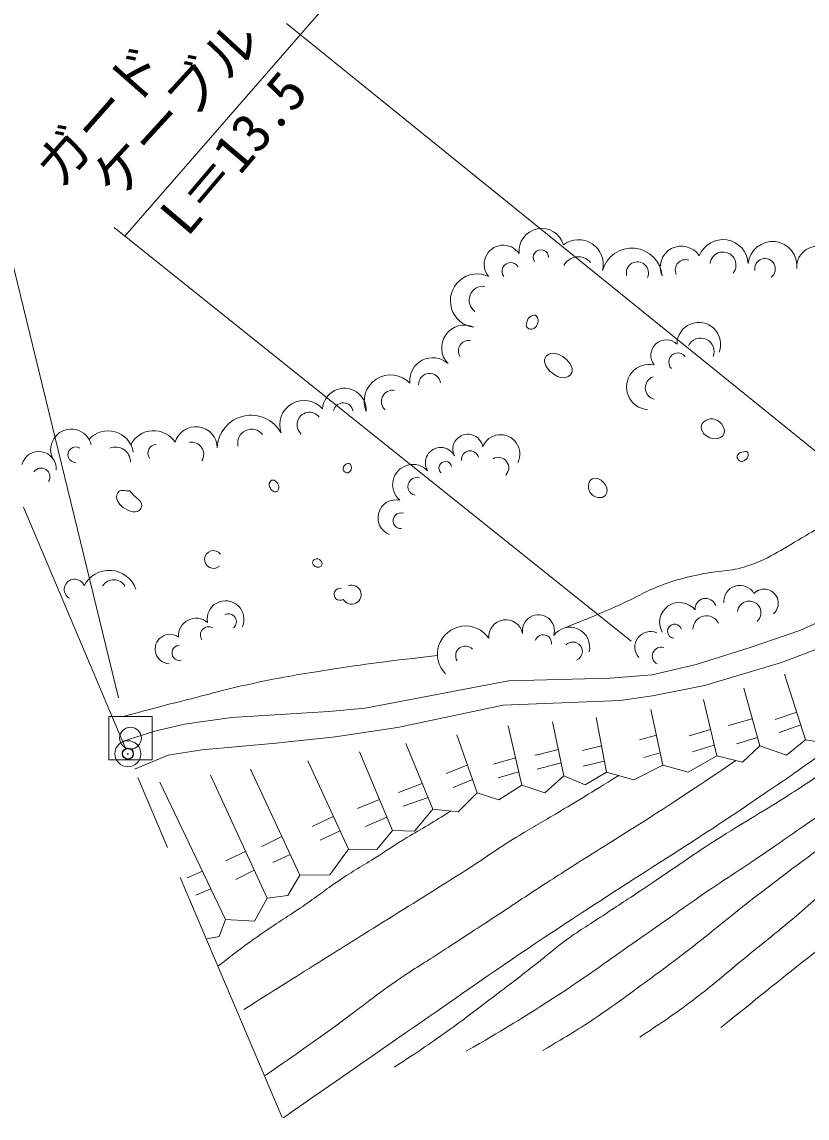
# Model space of a CAD drawing. Units: millimetres, scale not verified. Extents: x 40000 to 680000, y 20000 to 380000.
# Drawn here: x 79174 to 115321, y 241602 to 292046 of the extents above; entities that cross this region are included whole.
import ezdxf
from ezdxf.enums import TextEntityAlignment as Align

# ---------------------------------------------------------------- set-up
doc = ezdxf.new("R2010")
doc.units = ezdxf.units.MM
doc.header["$LTSCALE"] = 1000
doc.header["$PDMODE"] = 32
doc.header["$PDSIZE"] = 500
doc.linetypes.add('CHAIN', pattern=[18.5, 12, -1.5, 3.5, -1.5])
for name, color, linetype, lineweight in [('M-BGD', 7, 'Continuous', 13), ('M-BMK', 7, 'CHAIN', 13), ('M-BMK-ROW', 7, 'Continuous', 13), ('M-BMK-SRVR', 3, 'Continuous', 13), ('M-STR-HTXT', 7, 'Continuous', 13)]:
    doc.layers.add(name, color=color, linetype=linetype, lineweight=lineweight)
doc.layers.add('M-BGD-RSTR', color=6, linetype='Continuous')
doc.styles.add('ＭＳ ゴシック', font='')
doc.styles.get('ＭＳ ゴシック').set_extended_font_data('MS Gothic')

msp = doc.modelspace()

# ---------------------------------------------------------------- linework, layer by layer
at = {"layer": 'M-BGD'}
for p, q in [((115255, 259004), (114282, 262035)), ((113145, 258728), (112405, 261385)), ((111160, 258276), (110558, 260868)), ((108673, 257849), (108135, 260410)), ((104126, 257346), (103595, 259837)), ((106086, 257522), (105604, 260030)), ((111711, 259671), (112798, 259975)), ((113854, 259937), (114843, 260286)), ((102192, 256919), (101556, 259645)), ((109893, 259198), (110880, 259482)), ((114031, 259346), (115033, 259695)), ((98098, 255814), (96842, 258833)), ((100132, 256568), (99191, 259232)), ((107603, 259006), (108386, 259217)), ((112066, 258829), (113039, 259109)), ((96239, 254834), (94721, 258463)), ((104984, 258522), (105855, 258726)), ((110041, 258460), (111046, 258765)), ((94204, 253980), (92334, 258036)), ((98704, 257458), (99680, 257849)), ((100891, 257887), (101897, 258182)), ((102900, 257665), (103998, 257950)), ((105013, 257798), (105987, 258034)), ((90461, 251719), (87863, 257383)), ((91968, 252774), (89696, 257659)), ((101098, 257252), (102046, 257543)), ((88552, 250740), (85527, 257056)), ((96504, 256579), (97602, 257005)), ((99029, 256808), (99916, 257179)), ((94620, 255850), (95640, 256265)), ((96730, 255951), (97873, 256354)), ((92535, 255021), (93511, 255483)), ((94997, 255021), (95980, 255452)), ((92912, 254393), (93819, 254816)), ((90224, 254092), (91138, 254559)), ((88541, 253439), (89472, 253876)), ((90726, 253363), (91522, 253733)), ((86783, 252660), (87488, 252961)), ((89018, 252585), (89870, 253008)), ((87184, 251856), (87876, 252150))]:
    msp.add_line(p, q, dxfattribs=at)
for points in [[(120493, 268309), (117428, 265144), (114992, 264039), (112706, 263260), (110219, 262481), (108184, 262004), (106250, 261853), (101577, 261728), (94984, 260472), (93300, 260309), (88822, 260043), (86665, 259731), (85300, 259401), (83831, 258940)], [(84362, 257664), (85915, 258299), (87452, 258555), (90869, 258854), (93602, 259153), (96463, 259580), (101331, 260605), (106712, 260818), (108207, 261032), (110598, 261502), (114143, 262569), (115723, 263167), (117303, 264064), (118157, 264491), (119267, 265558), (121322, 267581)], [(87699, 249850), (88250, 249961), (88552, 250740), (89883, 250664), (90461, 251719), (91416, 251845), (91968, 252774), (93350, 252800), (94204, 253980), (95510, 253955), (96239, 254834), (97243, 254809), (98098, 255814), (99253, 255688), (100132, 256568), (101137, 256241), (102192, 256919), (103247, 256568), (104126, 257346), (105106, 256944), (106086, 257522), (107342, 257171), (108673, 257849), (109854, 257522), (111160, 258276), (112341, 257974), (113145, 258728), (114376, 258301), (115255, 259004), (116536, 258803)], [(102782, 258301), (102974, 258330), (103868, 258558)], [(107810, 258194), (108557, 258403), (107810, 258194), (108557, 258403)]]:
    msp.add_lwpolyline(points, dxfattribs=at)
for centre, radius, start, end in [((103099, 281501), 1041, 15.9283, 186.4194), ((104796, 280877), 1145, 346.2803, 127.4484), ((111446, 280855), 1172, 3.7746, 158.5417), ((101335, 280892), 880, 34.0165, 219.7233), ((103065, 281205), 356, 0.6427, 213.5627), ((107256, 280241), 1396, 4.6504, 164.8659), ((109536, 280755), 975, 32.8421, 204.2607), ((113733, 280819), 1124, 354.2257, 174.2257), ((115781, 280784), 933, 59.2215, 184.7893), ((104791, 280491), 748, 41.0472, 152.9149), ((107509, 280498), 509, 334.551, 193.431), ((109728, 280633), 474, 71.6665, 205.3406), ((111451, 280860), 598, 320.5412, 173.0616), ((113385, 280683), 474, 307.0256, 189.3716), ((101674, 280575), 398, 31.1893, 218.201), ((100132, 279215), 1232, 64.7213, 262.9003), ((100403, 279242), 640, 82.8939, 234.3649), ((99539, 277050), 1042, 64.9223, 224.3009), ((110337, 277217), 1003, 338.0981, 179.855), ((110419, 276877), 619, 337.6435, 154.4315), ((99751, 276910), 483, 83.6598, 214.4127), ((108839, 276705), 713, 46.1686, 218.1066), ((98088, 275532), 1059, 48.2424, 186.1898), ((109371, 276394), 420, 36.1534, 226.5422), ((108054, 275246), 1044, 77.6161, 265.7326), ((96146, 274586), 1217, 43.0902, 202.9575), ((97941, 275370), 505, 8.3132, 183.108), ((108414, 275205), 540, 110.0932, 255.4922), ((94021, 274181), 1007, 356.0442, 176.8031), ((96241, 274581), 518, 79.9774, 229.4672), ((92166, 273503), 1123, 40.8182, 199.3189), ((93967, 274051), 463, 10.6462, 166.1715), ((89731, 272383), 1566, 28.5879, 177.4014), ((92413, 273511), 571, 37.6825, 228.7376), ((87181, 272432), 986, 1.2352, 163.9656), ((81444, 272363), 946, 13.1881, 203.92), ((83142, 272055), 1173, 9.6754, 138.441), ((85245, 272052), 1184, 33.4614, 153.1902), ((89747, 272663), 640, 37.9243, 192.1095), ((99706, 272379), 694, 9.8101, 206.3974), ((101210, 272168), 883, 333.1639, 158.0831), ((81645, 272130), 355, 57.2083, 272.6547), ((83483, 271791), 690, 0.8029, 112.5157), ((85370, 272210), 394, 92.302, 216.416), ((86973, 272141), 570, 329.3837, 98.7707), ((98453, 271760), 704, 26.1763, 211.535), ((79954, 271474), 805, 356.377, 165.5844), ((99807, 271910), 398, 16.1031, 185.805), ((101109, 271531), 479, 314.7359, 120.2165), ((80056, 271107), 408, 328.8093, 143.8105), ((97175, 270749), 934, 43.4567, 229.8164), ((98670, 271521), 297, 14.0379, 230.5134), ((97361, 270667), 415, 73.8162, 258.1113), ((96397, 269225), 829, 77.8027, 248.632), ((96620, 269092), 364, 69.4303, 274.3095), ((87992, 267306), 410, 37.3861, 312.2251), ((81597, 265929), 472, 20.986, 239.8661), ((83198, 265503), 1304, 19.9242, 152.848), ((83399, 265772), 603, 29.9238, 147.2819), ((93820, 265705), 278, 74.534, 302.5275), ((94353, 265687), 440, 209.5383, 110.864), ((112231, 265376), 740, 29.4934, 184.8585), ((113347, 265294), 649, 311.7945, 136.6359), ((88550, 264560), 847, 335.8842, 189.8658), ((110653, 265024), 492, 19.4281, 184.3492), ((112658, 264852), 539, 313.0972, 173.7727), ((109449, 264412), 916, 38.8719, 209.8203), ((87189, 263802), 808, 49.3297, 184.662), ((88681, 264440), 365, 310.9717, 116.4084), ((101452, 263746), 788, 11.6844, 184.8345), ((102952, 264025), 737, 342.7297, 189.242), ((109225, 264004), 326, 18.4836, 262.5714), ((110690, 264084), 629, 28.489, 177.8561), ((85986, 263185), 680, 54.1934, 267.5394), ((87764, 263835), 374, 61.66, 216.7098), ((99597, 262957), 1291, 34.0446, 224.8495), ((103169, 263451), 389, 353.029, 160.703), ((104400, 263273), 916, 346.0573, 144.3925), ((108109, 263278), 716, 65.6945, 221.7978), ((86437, 263005), 356, 94.6211, 281.6391), ((99585, 262883), 441, 41.8534, 211.8864), ((104542, 263074), 433, 292.9137, 135.4057), ((108602, 262867), 406, 71.5719, 244.8253)]:
    msp.add_arc(centre, radius, start, end, dxfattribs=at)
for points, knots in [([(102738, 277934), (102642, 277868), (102523, 277894), (102442, 277978), (102374, 278050), (102392, 278134), (102417, 278229), (102452, 278358), (102499, 278445), (102618, 278506), (102706, 278550), (102808, 278582), (102870, 278506), (103012, 278326), (102927, 278063), (102738, 277934)], [0, 0, 0, 0, 1, 1, 1, 2, 2, 2, 3, 3, 3, 4, 4, 4, 5, 5, 5, 5]), ([(104425, 275806), (104180, 275524), (103757, 275721), (103485, 275976), (103285, 276164), (103135, 276452), (103314, 276660), (103534, 276913), (103907, 276784), (104169, 276574), (104416, 276377), (104632, 276045), (104425, 275806)], [0, 0, 0, 0, 1, 1, 1, 2, 2, 2, 3, 3, 3, 4, 4, 4, 4]), ([(111428, 272987), (111144, 272689), (110481, 272961), (110446, 273371), (110422, 273662), (110808, 273844), (111087, 273756), (111400, 273657), (111655, 273225), (111428, 272987)], [0, 0, 0, 0, 1, 1, 1, 2, 2, 2, 3, 3, 3, 3]), ([(112337, 271820), (112246, 271798), (112177, 271858), (112130, 271939), (112092, 272004), (112090, 272067), (112130, 272131), (112191, 272230), (112281, 272250), (112396, 272264), (112472, 272273), (112559, 272291), (112588, 272219), (112658, 272049), (112515, 271865), (112337, 271820)], [0, 0, 0, 0, 1, 1, 1, 2, 2, 2, 3, 3, 3, 4, 4, 4, 5, 5, 5, 5]), ([(94191, 271301), (94096, 271269), (93990, 271336), (93969, 271434), (93940, 271572), (94038, 271701), (94176, 271730), (94242, 271744), (94302, 271705), (94324, 271641), (94370, 271506), (94326, 271347), (94191, 271301)], [0, 0, 0, 0, 1, 1, 1, 2, 2, 2, 3, 3, 3, 4, 4, 4, 4]), ([(107624, 245320), (108998, 246247), (109388, 246498), (110461, 247330), (111294, 247976), (111728, 248377), (112544, 249044), (113241, 249612), (113641, 249918), (114332, 250492), (115257, 251260), (115739, 251734), (116681, 252481), (117483, 253118), (117958, 253442), (118791, 254039), (119490, 254539), (119888, 254812), (120599, 255295), (121367, 255816), (121800, 256104), (122584, 256601), (123205, 256994), (123564, 257198), (124192, 257581), (124771, 257934), (125077, 258162), (125674, 258485), (126276, 258810), (126641, 258938), (127256, 259238), (127946, 259575), (128312, 259809), (129015, 260118), (129714, 260425), (130131, 260535), (130849, 260796), (131671, 261095), (132125, 261284), (132959, 261550), (133648, 261769), (134052, 261834), (134742, 262052), (135328, 262237), (135729, 262216), (136224, 262579), (136689, 262920), (136859, 263220), (137210, 263677), (138171, 264929), (138679, 265658), (139490, 267012), (139969, 267814), (140110, 268342), (140653, 269101), (141410, 270160), (141897, 270482), (143065, 271401)], [0, 0, 0, 0, 1, 1, 1, 2, 2, 2, 3, 3, 3, 4, 4, 4, 5, 5, 5, 6, 6, 6, 7, 7, 7, 8, 8, 8, 9, 9, 9, 10, 10, 10, 11, 11, 11, 12, 12, 12, 13, 13, 13, 14, 14, 14, 15, 15, 15, 16, 16, 16, 17, 17, 17, 18, 18, 18, 19, 19, 19, 19]), ([(90940, 270459), (90867, 270384), (90748, 270428), (90674, 270503), (90560, 270620), (90508, 270794), (90615, 270917), (90676, 270987), (90780, 270976), (90852, 270917), (90992, 270801), (91067, 270590), (90940, 270459)], [0, 0, 0, 0, 1, 1, 1, 2, 2, 2, 3, 3, 3, 4, 4, 4, 4]), ([(106090, 270339), (105992, 270091), (105596, 270108), (105407, 270297), (105206, 270497), (105183, 270926), (105450, 271023), (105794, 271147), (106225, 270679), (106090, 270339)], [0, 0, 0, 0, 1, 1, 1, 2, 2, 2, 3, 3, 3, 3]), ([(84653, 269656), (84492, 269382), (84097, 269511), (83841, 269699), (83611, 269867), (83441, 270136), (83585, 270382), (83696, 270571), (83923, 270434), (84140, 270468), (84140, 270468), (84140, 270468), (84140, 270468), (84340, 270151), (84842, 269980), (84653, 269656)], [0, 0, 0, 0, 1, 1, 1, 2, 2, 2, 3, 3, 3, 4, 4, 4, 5, 5, 5, 5]), ([(104093, 264135), (105390, 264659), (105738, 264793), (106774, 265258), (107529, 265596), (107917, 265870), (108695, 266154), (109345, 266392), (109728, 266473), (110403, 266624), (111246, 266812), (111765, 266726), (112581, 267008), (113703, 267396), (114242, 267829), (115272, 268418), (116019, 268845), (116422, 269112), (117151, 269571), (117856, 270014), (118079, 270160), (118944, 270724)], [0, 0, 0, 0, 1, 1, 1, 2, 2, 2, 3, 3, 3, 4, 4, 4, 5, 5, 5, 6, 6, 6, 7, 7, 7, 7]), ([(92950, 267001), (92839, 266905), (92659, 266951), (92580, 267075), (92530, 267156), (92559, 267261), (92640, 267312), (92739, 267375), (92858, 267341), (92935, 267253), (93000, 267178), (93024, 267066), (92950, 267001)], [0, 0, 0, 0, 1, 1, 1, 2, 2, 2, 3, 3, 3, 4, 4, 4, 4]), ([(96322, 243947), (97492, 244715), (97808, 244919), (98734, 245580), (99561, 246171), (100008, 246525), (100819, 247138), (101628, 247749), (102081, 248094), (102879, 248720), (103373, 249108), (103629, 249352), (104135, 249725), (104817, 250230), (105236, 250461), (105943, 250931), (106669, 251413), (107078, 251679), (107802, 252162), (109120, 253041), (109837, 253564), (111168, 254423), (112379, 255203), (113092, 255586), (114308, 256357), (115147, 256889), (115603, 257209), (116443, 257738), (118277, 258895), (119338, 259488), (121191, 260612), (122467, 261386), (123182, 261820), (124457, 262597), (125547, 263262), (126158, 263634), (127245, 264305), (127954, 264743), (128348, 264992), (129054, 265435), (129427, 265670), (129626, 265819), (130008, 266038), (130374, 266248), (130583, 266358), (130963, 266541), (131473, 266787), (131765, 266916), (132294, 267118), (132755, 267295), (133024, 267366), (133500, 267495), (134120, 267664), (134344, 267698), (135111, 267835)], [0, 0, 0, 0, 1, 1, 1, 2, 2, 2, 3, 3, 3, 4, 4, 4, 5, 5, 5, 6, 6, 6, 7, 7, 7, 8, 8, 8, 9, 9, 9, 10, 10, 10, 11, 11, 11, 12, 12, 12, 13, 13, 13, 14, 14, 14, 15, 15, 15, 16, 16, 16, 17, 17, 17, 18, 18, 18, 18]), ([(135634, 266467), (135078, 266155), (134898, 266076), (134413, 265852), (133255, 265318), (132521, 265238), (131317, 264816), (130739, 264613), (130401, 264532), (129840, 264284), (129126, 263970), (128753, 263737), (128067, 263368), (127001, 262796), (126400, 262482), (125362, 261861), (124633, 261424), (124233, 261164), (123515, 260708), (122338, 259960), (121668, 259558), (120516, 258773), (119264, 257919), (118608, 257377), (117363, 256514), (116737, 256079), (116368, 255863), (115737, 255435), (114797, 254796), (114284, 254419), (113344, 253780), (112177, 252987), (111506, 252570), (110344, 251770), (109276, 251035), (108691, 250603), (107625, 249864), (105950, 248702), (105038, 248012), (103320, 246915), (101899, 246008), (101415, 245718), (99628, 244679)], [0, 0, 0, 0, 1, 1, 1, 2, 2, 2, 3, 3, 3, 4, 4, 4, 5, 5, 5, 6, 6, 6, 7, 7, 7, 8, 8, 8, 9, 9, 9, 10, 10, 10, 11, 11, 11, 12, 12, 12, 13, 13, 13, 14, 14, 14, 14]), ([(91210, 241616), (93974, 243535), (94667, 244016), (96884, 245551), (98885, 246936), (99994, 247729), (102009, 249093), (103451, 250070), (104269, 250601), (105727, 251555), (107669, 252826), (108785, 253496), (110726, 254770), (112103, 255675), (112866, 256195), (114228, 257123), (114997, 257647), (115402, 257979), (116187, 258480), (116972, 258980), (117452, 259194), (118244, 259683), (119614, 260528), (120352, 261049), (121689, 261946), (123474, 263145), (124036, 263550), (126210, 265086)], [0, 0, 0, 0, 1, 1, 1, 2, 2, 2, 3, 3, 3, 4, 4, 4, 5, 5, 5, 6, 6, 6, 7, 7, 7, 8, 8, 8, 9, 9, 9, 9]), ([(83841, 260088), (85351, 260491), (85738, 260594), (86959, 260902), (88190, 261212), (88874, 261415), (90119, 261670), (91446, 261943), (92197, 262057), (93535, 262268), (95392, 262562), (96010, 262622), (98309, 262887)], [0, 0, 0, 0, 1, 1, 1, 2, 2, 2, 3, 3, 3, 4, 4, 4, 4]), ([(103144, 244709), (104389, 245447), (104738, 245641), (105716, 246305), (106342, 246730), (106685, 246981), (107297, 247428), (108396, 248231), (109016, 248674), (110089, 249511), (111132, 250324), (111690, 250813), (112734, 251624), (114390, 252909), (115339, 253600), (117034, 254832), (118014, 255544), (118581, 255918), (119571, 256616), (120504, 257272), (121015, 257656), (121958, 258299), (122765, 258849), (123218, 259156), (124043, 259680), (124645, 260063), (124982, 260278), (125600, 260635), (126171, 260964), (126493, 261144), (127082, 261439), (127872, 261833), (128325, 262035), (129142, 262368), (129841, 262653), (130080, 262740), (130951, 263046)], [0, 0, 0, 0, 1, 1, 1, 2, 2, 2, 3, 3, 3, 4, 4, 4, 5, 5, 5, 6, 6, 6, 7, 7, 7, 8, 8, 8, 9, 9, 9, 10, 10, 10, 11, 11, 11, 12, 12, 12, 12]), ([(90380, 243562), (91987, 244678), (92406, 244965), (93684, 245893), (94751, 246667), (95311, 247154), (96397, 247902), (97156, 248426), (97608, 248681), (98381, 249184), (99178, 249701), (99622, 249994), (100416, 250515), (101447, 251191), (102020, 251577), (103054, 252248), (103894, 252794), (104368, 253093), (105214, 253630), (106350, 254350), (106996, 254738), (108128, 255464), (109671, 256453), (110156, 256785), (112042, 258051)], [0, 0, 0, 0, 1, 1, 1, 2, 2, 2, 3, 3, 3, 4, 4, 4, 5, 5, 5, 6, 6, 6, 7, 7, 7, 8, 8, 8, 8]), ([(89388, 246596), (90968, 247588), (91363, 247837), (92629, 248631), (93865, 249406), (94557, 249841), (95794, 250615), (97206, 251500), (98007, 251980), (99411, 252876), (100409, 253513), (100944, 253908), (101949, 254534), (102635, 254962), (103037, 255174), (103732, 255589), (104877, 256273), (105236, 256497), (106650, 257364)], [0, 0, 0, 0, 1, 1, 1, 2, 2, 2, 3, 3, 3, 4, 4, 4, 5, 5, 5, 6, 6, 6, 6]), ([(126402, 256500), (125175, 255838), (124840, 255655), (123865, 255069), (122855, 254461), (122304, 254097), (121328, 253436), (120122, 252619), (119452, 252152), (118288, 251275), (117258, 250499), (116700, 250038), (115686, 249239), (113984, 247897), (113453, 247461), (111357, 245767)], [0, 0, 0, 0, 1, 1, 1, 2, 2, 2, 3, 3, 3, 4, 4, 4, 5, 5, 5, 5]), ([(88227, 248614), (89217, 249374), (89483, 249584), (90318, 250163), (91004, 250640), (91412, 250872), (92101, 251344), (92757, 251793), (93100, 252081), (93759, 252525), (94432, 252978), (94832, 253196), (95518, 253630), (96058, 253972), (96354, 254175), (96899, 254509), (97278, 254741), (97499, 254857), (97879, 255087), (98283, 255331), (98411, 255413), (98904, 255726)], [0, 0, 0, 0, 1, 1, 1, 2, 2, 2, 3, 3, 3, 4, 4, 4, 5, 5, 5, 6, 6, 6, 7, 7, 7, 7])]:
    msp.add_open_spline(points, degree=3, knots=knots, dxfattribs=at)
at = {"layer": 'M-BGD-RSTR'}
msp.add_point((84053, 258369), dxfattribs=at)
at = {"layer": 'M-BMK', "color": 2}
msp.add_line((72021, 286742), (93118, 236992), dxfattribs=at)
at = {"layer": 'M-BMK-ROW'}
for p, q in [((83614, 260938), (73046, 304297)), ((85173, 260088), (83173, 260088)), ((83173, 258088), (83173, 260088)), ((85173, 258088), (85173, 260088)), ((85173, 258088), (83173, 258088))]:
    msp.add_line(p, q, dxfattribs=at)
msp.add_circle((84173, 259088), 500, dxfattribs=at)
at = {"layer": 'M-BMK-SRVR'}
msp.add_circle((84053, 258369), 600, dxfattribs=at)
msp.add_point((84053, 258369), dxfattribs=at)
at = {"layer": 'M-STR-HTXT'}
for p, q in [((83912, 282186), (122653, 326698)), ((119732, 269027), (91362, 291970)), ((83420, 282580), (107229, 263551))]:
    msp.add_line(p, q, dxfattribs=at)

# ---------------------------------------------------------------- texts
at = {"layer": 'M-STR-HTXT', "style": 'ＭＳ ゴシック'}
for s, rotation, p in [('ケーブル', 47.538, (87334, 287075)), ('ガード', 48.591, (83852, 286767)), ('L＝13.5', 49.676, (90033, 285072))]:
    msp.add_text(s, height=1833, rotation=rotation, dxfattribs=at).set_placement(p, align=Align.BOTTOM_CENTER)

doc.saveas('drawing.dxf')
